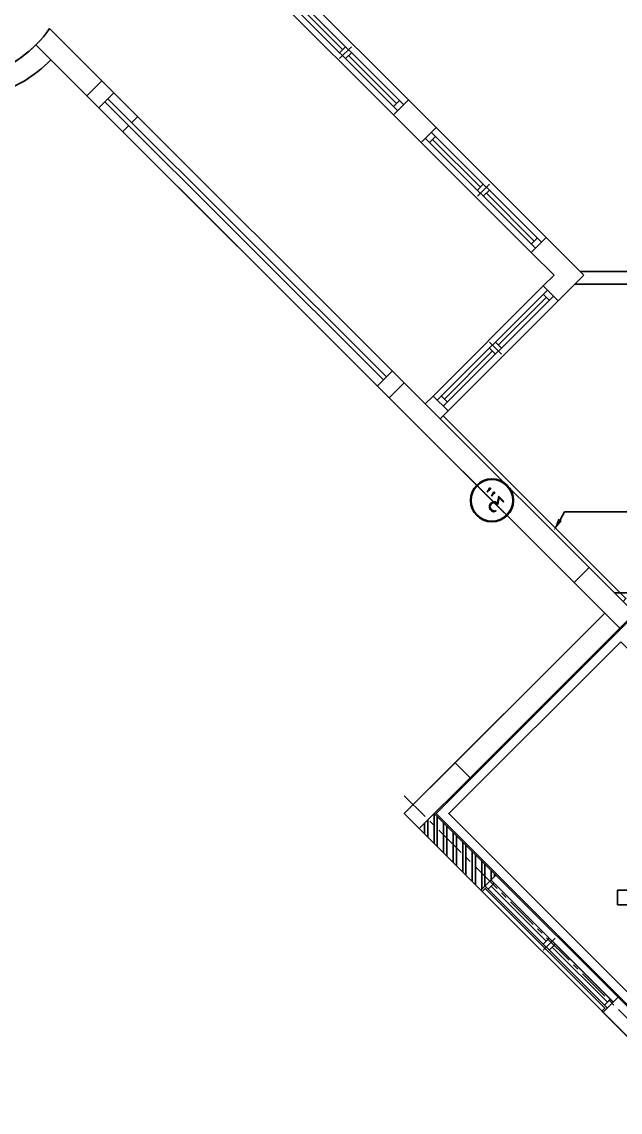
# Model space of a CAD drawing. Header units: millimetres. Extents: x 186805 to 449048, y 2167 to 51540.
# Drawn here: x 233058 to 240121, y 10245 to 23132 of the extents above; entities that cross this region are included whole.
import ezdxf
from ezdxf.enums import TextEntityAlignment as Align

# ---------------------------------------------------------------- set-up
doc = ezdxf.new("R2010")
doc.units = ezdxf.units.MM
for name, pattern in [('BC$0$XR-BAS2-BLOCK-B$1$CENTER', [2, 1.25, -0.25, 0.25, -0.25]), ('CENTER', [2, 1.25, -0.25, 0.25, -0.25]), ('HIDDEN2', [0.1875, 0.125, -0.0625])]:
    doc.linetypes.add(name, pattern=pattern)
doc.layers.get('0').update_dxf_attribs({"linetype": 'CONTINUOUS'})
for name, color, linetype, lineweight in [('0-60x60-C', 3, 'CONTINUOUS', 13), ('BC$0$a-conc', 6, 'CONTINUOUS', 30), ('wall', 4, 'CONTINUOUS', 25)]:
    doc.layers.add(name, color=color, linetype=linetype, lineweight=lineweight)
for name, color, linetype in [('0-cornice-C', 3, 'CONTINUOUS'), ('0TG-grid', 9, 'CENTER'), ('5 cm Ins.plasticboard', 211, 'CONTINUOUS'), ('A-ABOVE DOOR', 1, 'HIDDEN2'), ('A-CONC-BLDG', 6, 'CONTINUOUS'), ('A-FLORRAIL', 92, 'CONTINUOUS'), ('A-JOINT', 4, 'CONTINUOUS'), ('a-wall', 140, 'CONTINUOUS'), ('A-WIND', 4, 'CONTINUOUS'), ('ALAN', 6, 'CONTINUOUS'), ('BC$0$SHORE-AXE$0$A-SYMBOLS', 55, 'CONTINUOUS'), ('BC-A-HATCH', 8, 'CONTINUOUS'), ('HATCH', 8, 'CONTINUOUS'), ('TEXT', 3, 'CONTINUOUS'), ('txt1', 4, 'CONTINUOUS')]:
    doc.layers.add(name, color=color, linetype=linetype)
doc.styles.add('BC$0$SHORE-AXE$0$ROMAND', font='ROMAND')

# ---------------------------------------------------------------- blocks, each defined once
blk = doc.blocks.new('A$C7C4A1575')
at = {"layer": '5 cm Ins.plasticboard', "color": 8}
blk.add_line((9691, 35215), (7534, 33057), dxfattribs=at)
at = {"layer": 'A-ABOVE DOOR', "color": 8, "linetype": 'Continuous'}
for p, q in [((9422, 40107), (7979, 38664)), ((9598, 39930), (8156, 38487)), ((8891, 31699), (7590, 33000)), ((7413, 32824), (8714, 31522)), ((7272, 29825), (8573, 31126)), ((8750, 30950), (7449, 29649)), ((5009, 27563), (6947, 29500)), ((7124, 29323), (5186, 27386))]:
    blk.add_line(p, q, dxfattribs=at)
at = {"layer": 'A-CONC-BLDG', "color": 8}
for points in [[(7675, 37158), (7852, 37335), (7251, 37936), (7074, 37759)], [(9620, 35567), (6897, 32845), (7074, 32668), (9796, 35390)]]:
    blk.add_lwpolyline(points, close=True, dxfattribs=at)
blk.add_lwpolyline([(3503, 29097), (3326, 29274), (2902, 28850, 0.122321), (2200, 29272), (2126, 29033, -0.166552), (2887, 28481)], format="xyb", close=True, dxfattribs=at)
at = {"layer": 'A-FLORRAIL', "color": 8}
for p, q in [((3326, 29274), (6897, 32845)), ((3503, 29097), (7074, 32668)), ((3538, 29345), (6827, 32633)), ((6933, 32527), (6756, 32703)), ((3574, 29309), (6862, 32597)), ((3751, 29698), (3821, 29627)), ((3857, 29592), (3927, 29521)), ((3468, 29415), (3645, 29238))]:
    blk.add_line(p, q, dxfattribs=at)
at = {"layer": 'A-JOINT', "color": 8}
blk.add_lwpolyline([(9656, 35250), (9691, 35215), (7534, 33057)], dxfattribs=at)
at = {"layer": 'a-wall', "color": 8}
for p, q in [((9422, 40107), (10808, 41493)), ((10327, 40658), (9598, 39930)), ((9598, 39930), (9422, 40107)), ((7251, 37936), (7979, 38664)), ((7979, 38664), (8156, 38487)), ((8156, 38487), (7428, 37759)), ((7852, 37335), (9620, 35567)), ((9443, 35390), (7675, 37158)), ((9556, 35150), (13749, 35150)), ((7413, 32824), (7590, 33000)), ((7590, 33000), (7498, 33092)), ((7321, 32915), (7413, 32824)), ((8714, 31522), (8891, 31699)), ((8891, 31699), (9195, 31395)), ((8714, 31522), (8842, 31395)), ((9090, 31500), (12619, 31500)), ((8573, 31126), (8842, 31395)), ((9195, 31395), (8750, 30950)), ((9150, 31350), (12619, 31350)), ((8750, 30950), (8573, 31126)), ((7272, 29825), (6947, 29500)), ((7272, 29825), (7449, 29649)), ((7124, 29323), (7449, 29649)), ((6947, 29500), (7124, 29323))]:
    blk.add_line(p, q, dxfattribs=at)
at = {"layer": 'A-WIND', "color": 8}
for p, q in [((8029, 38615), (9471, 40057)), ((8099, 38544), (9542, 39986)), ((9471, 39986), (8821, 39336)), ((9506, 39951), (9436, 40022)), ((8714, 39371), (8856, 39230)), ((8856, 39301), (8785, 39371)), ((8750, 39265), (8099, 38615)), ((8785, 39230), (8714, 39301)), ((8135, 38579), (8064, 38650)), ((7463, 32873), (8764, 31572)), ((7583, 32894), (7512, 32824)), ((7534, 32944), (8835, 31643)), ((8113, 32293), (7548, 32859)), ((8149, 32329), (8078, 32258)), ((8078, 32187), (8220, 32329)), ((8220, 32258), (8149, 32187)), ((8750, 31657), (8184, 32222)), ((8785, 31692), (8714, 31621)), ((7321, 29776), (8623, 31077)), ((7392, 29705), (8693, 31006)), ((8608, 30992), (8043, 30426)), ((8644, 30957), (8573, 31027)), ((7937, 30462), (8078, 30320)), ((8078, 30391), (8007, 30462)), ((7972, 30356), (7406, 29790)), ((8007, 30320), (7937, 30391)), ((7442, 29755), (7371, 29825)), ((5059, 27513), (6996, 29451)), ((7017, 29330), (6947, 29401)), ((5129, 27442), (7067, 29380)), ((6982, 29366), (6416, 28800)), ((6310, 28835), (6452, 28694)), ((6381, 28694), (6310, 28765)), ((6452, 28765), (6381, 28835)), ((6346, 28729), (5780, 28164))]:
    blk.add_line(p, q, dxfattribs=at)
at = {"layer": 'ALAN', "color": 8}
blk.add_lwpolyline([(21620, 45150), (19920, 45150), (19920, 45100), (17920, 45100), (17920, 45150), (17647, 45150), (17504, 45007), (17115, 45396, 2.414214), (14711, 45396), (9407, 40093), (9443, 40057), (8029, 38643), (7993, 38678), (7074, 37759), (9443, 35390), (2725, 28673, 2.414214), (2725, 26622)], format="xyb", dxfattribs=at)
at = {"layer": 'txt1', "color": 8}
for p, q in [((8913, 34287), (8967, 34193)), ((8967, 34193), (10236, 34193))]:
    blk.add_line(p, q, dxfattribs=at)
blk.add_solid([(8838, 34417), (8935, 34299), (8891, 34274)], dxfattribs=at)
blk = doc.blocks.new('A$C32DD6ECA')
at = {"layer": '0-60x60-C', "color": 16, "xscale": 0.04183124983683228, "yscale": 0.04183124983683228, "zscale": 0.04183124983683228, "rotation": 180}
blk.add_blockref('A$C7C4A1575', (4397.08, 2202.64), dxfattribs=at)
blk = doc.blocks.new('W1')
at = {"layer": 'A-WIND'}
for p, q in [((-2020, 180), (20, 180)), ((-1970, 80), (-1970, 180)), ((-1050, 130), (-1970, 130)), ((-1050, 80), (-1050, 180)), ((-1000, 230), (-1000, 30)), ((-950, 80), (-950, 180)), ((-30, 130), (-950, 130)), ((-30, 80), (-30, 180)), ((-2020, 80), (20, 80))]:
    blk.add_line(p, q, dxfattribs=at)
blk = doc.blocks.new('BC$0$SHORE-AXE$0$A-SYM18')
at = {"color": 0, "linetype": 'ByBlock'}
blk.add_line((0, 266), (0, 0), dxfattribs=at)
for radius in [508, 500, 492]:
    blk.add_circle((0, 774), radius, dxfattribs=at)
at = {"color": 0, "linetype": 'ByBlock', "style": 'BC$0$SHORE-AXE$0$ROMAND'}
blk.add_attdef('AXE_NUMBER', text='', height=360, dxfattribs=at).set_placement((0, 774), align=Align.MIDDLE)
blk = doc.blocks.new('A$C35C014DB')
at = {"layer": 'BC-A-HATCH'}
h = blk.add_hatch(dxfattribs=at)
h.set_pattern_fill('ANSI32', color=8, scale=300, angle=45, style=0)
h.set_pattern_definition([(270, (-87662.5, -5465.6), (-112.5, -2e-14), []), (270, (-87625, -5503.1), (-112.5, -2e-14), [])])
h.paths.add_polyline_path([(21134.6, 9983.7), (20957.8, 10160.5), (21686.1, 10888.8), (21862.9, 10712.1)])
at = {"color": 9}
blk.add_lwpolyline([(18256.7, 7480.6), (21664.9, 10888.8), (19320.8, 13232.9), (15480.1, 13232.9), (15480.1, 12732.9), (14110.5, 12732.9), (12284.6, 10907), (13111.9, 10079.7), (14695.2, 11662.9), (15134.9, 11662.9), (18065.7, 8732.2), (17535.4, 8201.8)], close=True, dxfattribs=at)
at = {"layer": '0-cornice-C', "color": 1}
blk.add_lwpolyline([(19483.5, 12920.4), (16755.5, 10192.3), (18787, 8160.8), (21515, 10888.8)], close=True, dxfattribs=at)
at = {"layer": '0TG-grid', "linetype": 'BC$0$XR-BAS2-BLOCK-B$1$CENTER', "ltscale": 300}
for p, q in [((19670.9, 13257.6), (20731.5, 14318.3)), ((11609.8, 671.1), (22039.7, 11101))]:
    blk.add_line(p, q, dxfattribs=at)
at = {"layer": 'A-ABOVE DOOR', "linetype": 'Continuous'}
for p, q in [((19515.3, 8718), (20957.8, 10160.5)), ((19692.1, 8541.2), (21134.6, 9983.7))]:
    blk.add_line(p, q, dxfattribs=at)
at = {"layer": 'A-CONC-BLDG'}
blk.add_lwpolyline([(19857.6, 13797.9), (19317.3, 13257.6), (19494.1, 13080.9), (20034.4, 13621.2)], dxfattribs=at)
at = {"layer": 'BC$0$a-conc'}
blk.add_line((19857.6, 13797.9), (20034.4, 13621.2), dxfattribs=at)
blk.add_line((19857.6, 13797.9), (20034.4, 13621.2), dxfattribs=at)
at = {"layer": 'HATCH'}
blk.add_lwpolyline([(21438.6, 11489.9), (21261.9, 11313.1), (21862.9, 10712.1), (22039.7, 10888.8)], close=True, dxfattribs=at)
at = {"layer": 'TEXT', "color": 4}
blk.add_lwpolyline([(18769.5, 9813.1), (19522, 9813.1), (19522, 9984.9), (18769.5, 9984.9)], close=True, dxfattribs=at)
at = {"layer": 'wall'}
for p, q in [((19557.6, 13497.9), (15215.1, 13497.9)), ((19670.9, 13257.6), (21438.6, 11489.9)), ((21261.9, 11313.1), (19494.1, 13080.9)), ((20957.8, 10160.5), (21686.1, 10888.8)), ((21862.9, 10712.1), (21134.6, 9983.7)), ((21134.6, 9983.7), (20957.8, 10160.5)), ((18787, 7989.7), (19515.3, 8718)), ((19515.3, 8718), (19692.1, 8541.2)), ((19692.1, 8541.2), (18306.1, 7155.3))]:
    blk.add_line(p, q, dxfattribs=at)
at = {"layer": 'A-WIND', "rotation": 225.0000000000737}
blk.add_blockref('W1', (19529.4, 8732.2), dxfattribs=at)
at = {"layer": 'BC$0$SHORE-AXE$0$A-SYMBOLS'}
ref = blk.add_blockref('BC$0$SHORE-AXE$0$A-SYM18', (20731.5, 14318.3), dxfattribs=dict(at, xscale=0.5000000000039431, yscale=0.5000000000039431, zscale=0.5000000000039431, rotation=315))
ref.add_attrib('AXE_NUMBER', '3"', dxfattribs={"layer": '0', "color": 3, "linetype": 'ByBlock', "height": 180, "rotation": 45, "style": 'BC$0$SHORE-AXE$0$ROMAND'}).set_placement((21005, 14591.8), align=Align.MIDDLE)

msp = doc.modelspace()

# ---------------------------------------------------------------- block references
at = {"linetype": 'ByBlock', "xscale": -1}
msp.add_blockref('A$C35C014DB', (259612.5, 2884.3), dxfattribs=at)
at = {"layer": '0-60x60-C', "color": 16, "xscale": -23.90557308239969, "yscale": 23.90557308239969, "zscale": 23.90557308239969}
msp.add_blockref('A$C32DD6ECA', (335613.6, -1123), dxfattribs=at)

doc.saveas('drawing.dxf')
